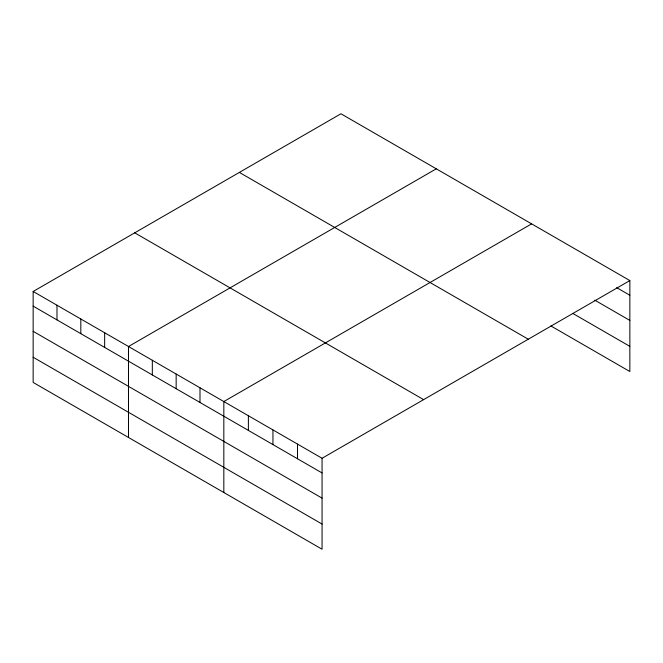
<?xml version="1.0" encoding="UTF-8"?>
<svg xmlns="http://www.w3.org/2000/svg" width="663" height="663" viewBox="0 0 663 663"><rect width="100%" height="100%" fill="white"/><g stroke="black" fill="none" stroke-linecap="round" stroke-linejoin="round"><path stroke-width="0.99" d="M33.15 291.471L322.061 458.274L322.061 549.229L33.15 382.427L33.15 291.471L340.939 113.771L629.85 280.573L629.85 371.529L550.912 325.956M436.279 168.816L128.489 346.517L128.489 437.472M531.618 223.862L223.829 401.563L223.829 492.518M322.061 458.274L629.85 280.573M616.698 287.643L629.85 295.242M594.769 300.165L629.85 320.42M572.84 313.442L629.85 346.351M239.368 172.413L528.278 339.216M134.722 232.829L423.632 399.632M33.15 306.14L322.061 472.943M33.15 331.318L322.061 498.12M33.15 357.249L322.061 524.052M297.505 444.094L297.505 458.763M272.949 429.914L272.949 444.583M248.385 415.742L248.385 430.411M199.994 387.797L199.994 402.466M176.159 374.04L176.159 388.709M152.324 360.274L152.324 374.943M104.655 332.751L104.655 347.42M80.82 318.994L80.82 333.663M56.985 305.237L56.985 319.897"/></g></svg>
